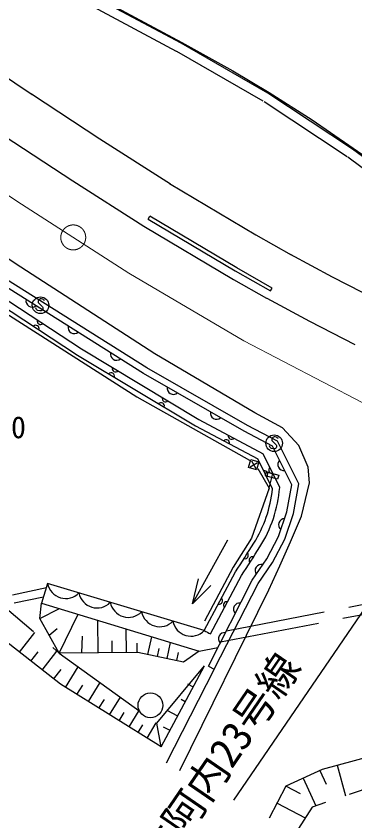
# Model space of a CAD drawing. Units: millimetres at full size, sheet at 1:1000; details may follow other scales. Extents: x 40000 to 680000, y 20000 to 380000.
# Drawn here: x 157456 to 177854, y 229934 to 278294 of the extents above; entities that cross this region are included whole.
import ezdxf
from ezdxf.enums import TextEntityAlignment as Align

# ---------------------------------------------------------------- set-up
doc = ezdxf.new("R2010")
doc.units = ezdxf.units.MM
doc.header["$LTSCALE"] = 1000
doc.linetypes.add('CHAIN', pattern=[18.5, 12, -1.5, 3.5, -1.5])
doc.linetypes.add('DASHED', pattern=[7.5, 6, -1.5])
for name, color, linetype, lineweight in [('M-BGD', 7, 'Continuous', 25), ('M-BMK', 2, 'CHAIN', 13), ('M-BMK-ROW', 30, 'Continuous', 25), ('M-STR-STRC', 7, 'Continuous', 25)]:
    doc.layers.add(name, color=color, linetype=linetype, lineweight=lineweight)
doc.layers.add('M-BMK-HTXT', color=7, linetype='Continuous')
doc.styles.add('ＭＳ ゴシック', font='')
doc.styles.get('ＭＳ ゴシック').set_extended_font_data('MS Gothic')

msp = doc.modelspace()

# ---------------------------------------------------------------- linework, layer by layer
at = {"layer": 'M-BGD'}
for p, q in [((167392, 276658), (125509, 298998)), ((172621, 273655), (167392, 276658)), ((154377, 276311), (158421, 273574)), ((177714, 270294), (172621, 273655)), ((182582, 266678), (177714, 270294)), ((166685, 268244), (171891, 265149)), ((165407, 266095), (165510, 266267)), ((165407, 266095), (170638, 262985)), ((171891, 265149), (174009, 263955)), ((170638, 262985), (172781, 261777)), ((165131, 256821), (156665, 262142)), ((165337, 257164), (156886, 262476)), ((172781, 261777), (172879, 261952)), ((156178, 261186), (161159, 257927)), ((156414, 261546), (161387, 258292)), ((161387, 258292), (168461, 254052)), ((161159, 257927), (168249, 253678)), ((171194, 253345), (165131, 256821)), ((171386, 253696), (165337, 257164)), ((168461, 254052), (172336, 251996)), ((168249, 253678), (172011, 251682)), ((173187, 252749), (171386, 253696)), ((172887, 252455), (171194, 253345)), ((174058, 250133), (172887, 252455)), ((174476, 250194), (173187, 252749)), ((173326, 249963), (172336, 251996)), ((172887, 249883), (172011, 251682)), ((172902, 250804), (172642, 249841)), ((173761, 248511), (174058, 250133)), ((174149, 248410), (174476, 250194)), ((173260, 247027), (173761, 248511)), ((173629, 246869), (174149, 248410)), ((168080, 242969), (170198, 246814)), ((172546, 245677), (173260, 247027)), ((172889, 245470), (173629, 246869)), ((171678, 244409), (172546, 245677)), ((172022, 244204), (172889, 245470)), ((168783, 241372), (170665, 244899)), ((169032, 239238), (171678, 244409)), ((169166, 241176), (171036, 244681)), ((169388, 239056), (172022, 244204)), ((158881, 242098), (160064, 242694)), ((160058, 240019), (161202, 242348)), ((162398, 240038), (162378, 241990)), ((159451, 241091), (159926, 241504)), ((164097, 240055), (164083, 241471)), ((157659, 240067), (158585, 241253)), ((161424, 240028), (161450, 241030)), ((165396, 239933), (165621, 241003)), ((163248, 240046), (163241, 240754)), ((164753, 240061), (164748, 240608)), ((166557, 239689), (166761, 240656)), ((158342, 239534), (158786, 240103)), ((159024, 239001), (159913, 240138)), ((165976, 239811), (166078, 240295)), ((167137, 239566), (167239, 240050)), ((159716, 238460), (160166, 239037)), ((160429, 237952), (161199, 239196)), ((166190, 234388), (168790, 239260)), ((169388, 239056), (166500, 233412)), ((168489, 238897), (168572, 238853)), ((169032, 239238), (169388, 239056)), ((161118, 237526), (161474, 238100)), ((161807, 237099), (162518, 238248)), ((167770, 238164), (168108, 237984)), ((162444, 236706), (162772, 237236)), ((163080, 236312), (163736, 237372)), ((167400, 237245), (167645, 237115)), ((164255, 235585), (164860, 236564)), ((166539, 236588), (167181, 236246)), ((163667, 235949), (163970, 236438)), ((164797, 235250), (165077, 235702)), ((165339, 234914), (165899, 235818)), ((166190, 234388), (165923, 235800)), ((166320, 235588), (166717, 235377)), ((176791, 233285), (177287, 231449)), ((175737, 232970), (176122, 232137)), ((174736, 232509), (175506, 230841)), ((173706, 232018), (174551, 231574)), ((173173, 231003), (174865, 230116))]:
    msp.add_line(p, q, dxfattribs=at)
at = {"layer": 'M-BGD', "linetype": 'DASHED'}
for p, q in [((167121, 276167), (125246, 298504)), ((172327, 273178), (167121, 276167)), ((177393, 269836), (172327, 273178)), ((182243, 266232), (177393, 269836)), ((149911, 241963), (159280, 243956)), ((150015, 241474), (159111, 243408)), ((170119, 241363), (182328, 243724)), ((169772, 240685), (182458, 243138)), ((165923, 235800), (168790, 239260))]:
    msp.add_line(p, q, dxfattribs=at)
at = {"layer": 'M-BGD'}
for points in [[(166190, 234388), (160125, 238141), (149394, 246526), (130848, 262615), (118247, 274589), (108035, 284768), (102240, 291368), (88408, 303979), (84007, 306200)], [(166750, 268203), (162504, 270908), (158386, 273597)], [(172879, 261952), (170739, 263158), (165510, 266267)], [(179209, 261224), (176505, 262604), (173971, 263976)], [(159162, 261189), (159143, 261225), (159111, 261252), (159063, 261275), (158988, 261296), (158921, 261296), (158858, 261274), (158813, 261229), (158795, 261174), (158788, 261138), (158794, 261084), (158821, 261048), (159043, 260825), (159060, 260774), (159063, 260708), (159042, 260652), (159013, 260611), (158968, 260576), (158887, 260575), (158776, 260605), (158730, 260625), (158690, 260659), (158661, 260706), (158642, 260770)], [(173226, 252898), (173207, 252934), (173175, 252961), (173127, 252984), (173052, 253004), (172985, 253004), (172922, 252982), (172876, 252938), (172859, 252883), (172852, 252846), (172858, 252793), (172885, 252757), (173107, 252534), (173124, 252482), (173127, 252417), (173106, 252360), (173077, 252319), (173032, 252285), (172951, 252283), (172840, 252313), (172794, 252333), (172754, 252368), (172725, 252414), (172706, 252479)], [(169181, 244075), (168080, 242969), (168429, 244489)], [(168783, 241372), (159356, 244200), (158991, 243021), (168478, 240134), (169602, 240352)], [(168478, 240134), (167535, 239482), (164788, 240062), (160060, 240014), (158881, 242098), (158991, 243021)], [(172709, 230117), (173716, 232038), (175894, 233043), (189611, 236749), (190274, 235887)]]:
    msp.add_lwpolyline(points, dxfattribs=at)
at = {"layer": 'M-BGD', "linetype": 'DASHED'}
for points in [[(108915, 286419), (118740, 276381), (130938, 264463), (160058, 240019), (165923, 235800)], [(190274, 235887), (175278, 230763), (174463, 229486)]]:
    msp.add_lwpolyline(points, dxfattribs=at)
at = {"layer": 'M-BGD'}
msp.add_lwpolyline([(172540, 250902), (173264, 250706), (173198, 250465), (172474, 250660)], close=True, dxfattribs=at)
for centre, radius in [((158928, 260918), 498), ((172992, 252627), 498), ((165545, 236877), 746)]:
    msp.add_circle(centre, radius, dxfattribs=at)
for centre, radius, start, end in [((158422, 261179), 370, 166.7757, 308.9264), ((158637, 259508), 208, 343.0682, 130.5477), ((158933, 259967), 208, 163.0687, 310.5482), ((160962, 259583), 370, 166.7757, 308.9264), ((163502, 257987), 370, 166.7757, 308.9264), ((163173, 256652), 208, 345.3236, 132.8032), ((163453, 257122), 208, 165.3239, 312.8035), ((166921, 255933), 370, 169.096, 311.2468), ((166455, 255322), 208, 165.3239, 312.8035), ((166175, 254853), 208, 345.3236, 132.8032), ((169523, 254441), 370, 169.096, 311.2468), ((170426, 253076), 208, 168.3057, 315.7853), ((170103, 252628), 208, 348.3066, 135.7862), ((173580, 251348), 370, 135.6946, 277.8453), ((172883, 251005), 208, 132.2314, 279.711), ((172396, 250757), 208, 312.2321, 99.7117), ((165424, 250626), 7500, 327.7359, 354.3095), ((165424, 250626), 7930, 327.7359, 355.2018), ((173624, 247731), 370, 90.2885, 232.4392), ((6663, 350852), 195250, 327.13569, 327.73585), ((6663, 350852), 195680, 327.14094, 327.73585), ((171228, 245894), 208, 253.8222, 41.3018), ((171689, 245599), 208, 73.8033, 221.2829), ((172211, 244976), 370, 74.5197, 216.6704), ((160444, 244403), 1107, 190.5704, 316.0387), ((162330, 243837), 1107, 190.5704, 316.0387), ((169673, 243163), 208, 258.1746, 45.6542), ((164215, 243272), 1107, 190.5704, 316.0387), ((170152, 242901), 208, 78.1749, 225.6545), ((170917, 242659), 370, 81.8266, 223.9773), ((166101, 242706), 1107, 190.5704, 316.0387), ((167986, 242141), 1107, 190.5704, 316.0387), ((176350, 255648), 16158, 242.0741, 243.5992), ((170006, 240879), 370, 81.8266, 223.9773)]:
    msp.add_arc(centre, radius, start, end, dxfattribs=at)
at = {"layer": 'M-BMK'}
for p, q in [((150881, 271661), (157501, 267167)), ((157501, 267167), (164242, 262846)), ((164242, 262846), (171164, 258783)), ((171164, 258783), (178328, 255065))]:
    msp.add_line(p, q, dxfattribs=at)
msp.add_circle((160898, 264995), 750, dxfattribs=at)
at = {"layer": 'M-BMK-ROW'}
for p, q in [((158742, 281372), (167436, 276712)), ((167436, 276712), (170503, 275002)), ((170503, 275002), (172683, 273709)), ((172683, 273709), (175272, 272057)), ((175272, 272057), (178590, 269774)), ((156099, 260900), (164734, 255414)), ((164734, 255414), (171500, 251619)), ((171635, 251564), (171891, 251119)), ((171541, 251214), (171985, 251469)), ((172012, 251110), (172687, 249922)), ((172687, 249922), (171636, 246925)), ((171636, 246925), (170526, 245179)), ((170526, 245179), (168797, 241928))]:
    msp.add_line(p, q, dxfattribs=at)
msp.add_lwpolyline([(171456, 251165), (171587, 251648), (172069, 251518), (171939, 251035)], close=True, dxfattribs=at)
at = {"layer": 'M-STR-STRC'}
msp.add_line((170561, 231171), (181269, 246809), dxfattribs=at)
for points in [[(167323, 232958), (172663, 243828), (173331, 245258), (173978, 246693), (174646, 248255), (175115, 250239), (175034, 251193), (174474, 252486), (173485, 253555), (171823, 254461), (165807, 258005), (157395, 263425), (149186, 268940), (132769, 280368), (119736, 289528), (110291, 295991), (107406, 297882), (100008, 302580), (91905, 307437), (86569, 310388), (83403, 312081), (78022, 314822), (75439, 316073)], [(156749, 271089), (160881, 268391), (165141, 265677)], [(165154, 265669), (170535, 262475), (172538, 261346)], [(172545, 261342), (175111, 259953), (177846, 258556)]]:
    msp.add_lwpolyline(points, dxfattribs=at)

# ---------------------------------------------------------------- texts
at = {"layer": 'M-BGD', "style": 'ＭＳ ゴシック'}
msp.add_text('22.0', height=1320, dxfattribs=at).set_placement((154458, 252532), align=Align.BOTTOM_LEFT)
at = {"layer": 'M-BMK-HTXT', "style": 'ＭＳ ゴシック'}
msp.add_text('市道清末阿内23号線', height=1833, rotation=55.601, dxfattribs=at).set_placement((167567, 230427), align=Align.MIDDLE_CENTER)

doc.saveas('drawing.dxf')
